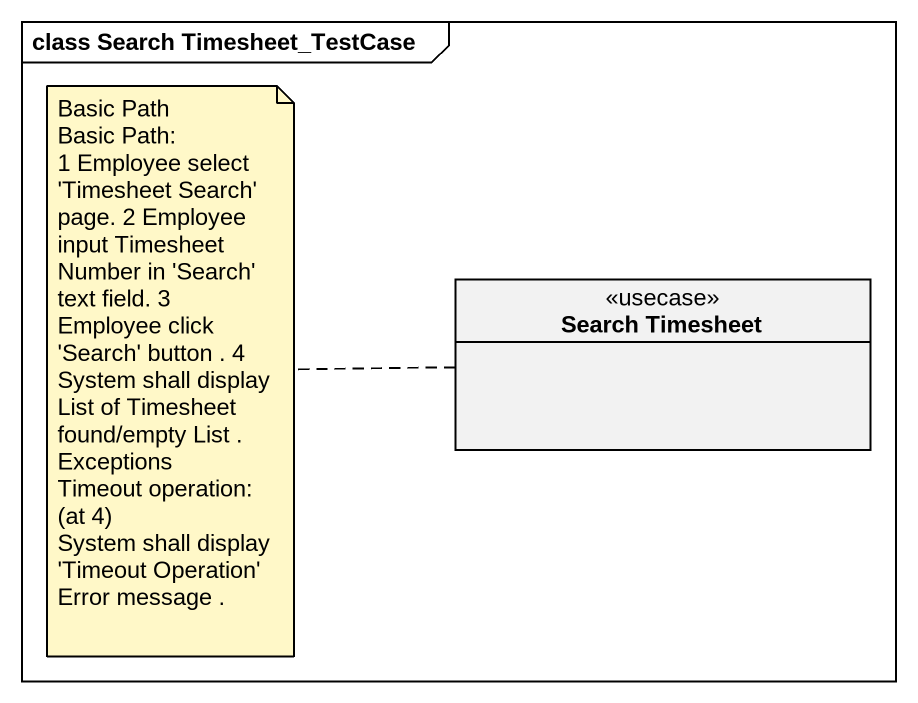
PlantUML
@startuml
mainframe class Search Timesheet_TestCase
hide circle
hide empty members
class "Search Timesheet" as Search_Timesheet <<usecase>>
note left of Search_Timesheet
  Basic Path
  Basic Path:
  1 Employee select 'Timesheet Search' page. 2 Employee input Timesheet Number in 'Search' text field. 3 Employee click 'Search' button . 4 System shall display List of Timesheet found/empty List .
  Exceptions
  Timeout operation:
  (at 4)
  System shall display 'Timeout Operation' Error message .
end note
@enduml
